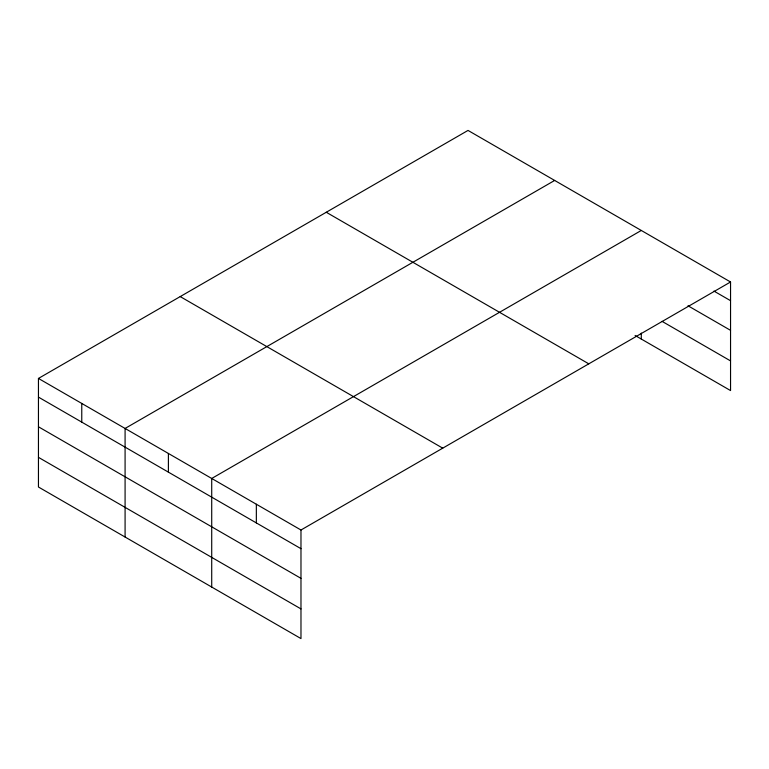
<?xml version="1.0" encoding="UTF-8"?>
<svg xmlns="http://www.w3.org/2000/svg" width="769" height="769" viewBox="0 0 769 769"><rect width="100%" height="100%" fill="white"/><g stroke="black" fill="none" stroke-linecap="round" stroke-linejoin="round"><path stroke-width="1.15" d="M635.098 335.467L730.55 390.565L730.55 281.992L468.023 130.422L38.45 378.435L38.45 487.008L300.977 638.578L300.977 530.004L38.45 378.435M554.66 180.436L125.087 428.448L125.087 537.031M641.288 230.46L211.715 478.472L211.715 587.045M300.977 530.004L730.55 281.992M713.94 291.086L730.55 300.679M687.995 305.774L730.55 330.343M662.051 321.355L730.55 360.901M326.267 212.263L588.794 363.833M180.206 296.584L442.733 448.154M38.45 397.121L300.977 548.691M38.45 426.785L300.977 578.355M38.45 457.344L300.977 608.913M641.288 333.102L641.288 339.033M256.346 504.233L256.346 522.92M168.401 453.46L168.401 472.147M81.764 403.437L81.764 422.133"/></g></svg>
